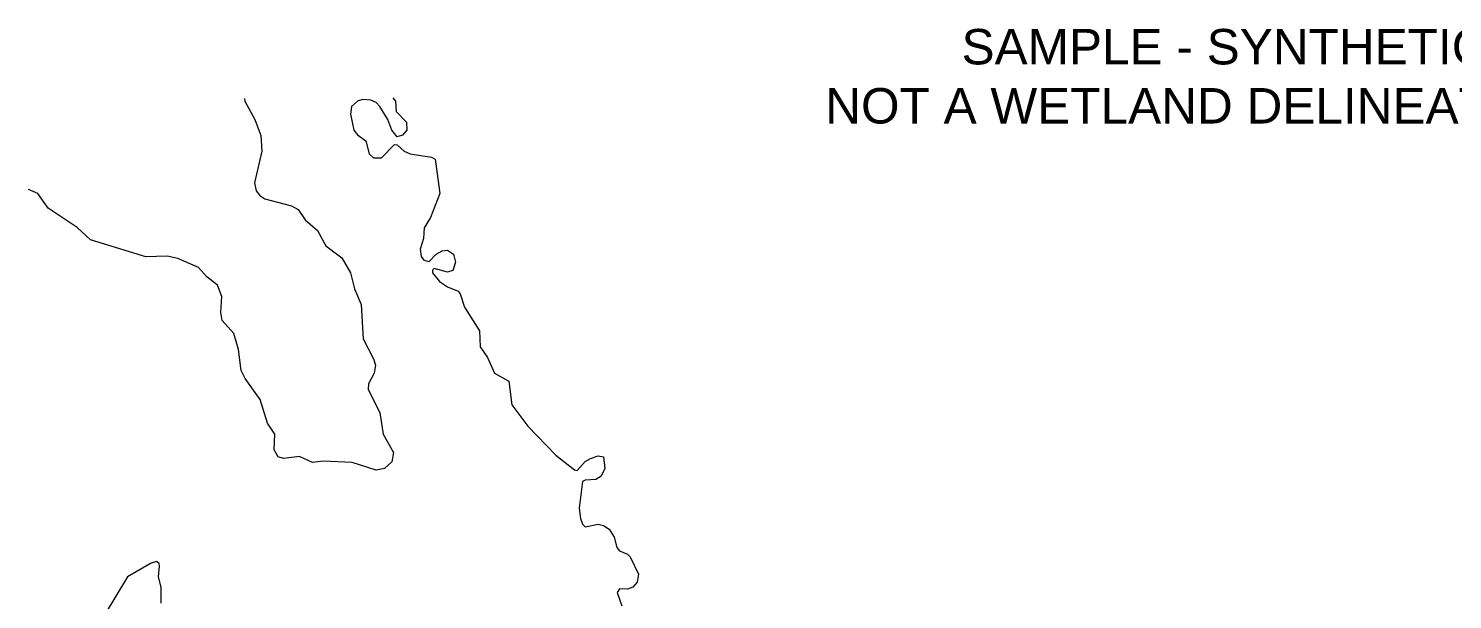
# Model space of a CAD drawing. Extents: x 2962410 to 2964430, y 489634 to 491632.
# Drawn here: x 2962410 to 2963293, y 491277 to 491632 of the extents above; entities that cross this region are included whole.
import ezdxf

# ---------------------------------------------------------------- set-up
doc = ezdxf.new("R2010")
doc.units = 21
doc.header["$LTSCALE"] = 10
doc.header["$MEASUREMENT"] = 0
doc.layers.add('ANNO-SAMPLE', color=1, linetype='CONTINUOUS', lineweight=35)
doc.layers.add('TOPO-CONTOUR-MINOR', color=36, linetype='CONTINUOUS', lineweight=13)
doc.styles.add('LABEL', font='arial.ttf')

msp = doc.modelspace()

# ---------------------------------------------------------------- linework, layer by layer
at = {"layer": 'TOPO-CONTOUR-MINOR'}
for points, elevation in [([(2962543.66, 491588.52), (2962543.99, 491586.83), (2962550.14, 491575.35), (2962553.75, 491565.51), (2962554.52, 491555.67), (2962549.95, 491535.99), (2962550.83, 491531.06), (2962553.11, 491528.21), (2962556.39, 491526.07), (2962572.79, 491521.78), (2962576.93, 491519.58), (2962581.28, 491513.02), (2962588.88, 491506.46), (2962594.11, 491496.99), (2962603.95, 491489.57), (2962609.34, 491480.22), (2962611.88, 491470.38), (2962616.1, 491460.53), (2962617.21, 491439.21), (2962623.64, 491426.86), (2962624.84, 491422.81), (2962624.06, 491417.89), (2962620.62, 491411.33), (2962620.44, 491408.05), (2962627.64, 491393.28), (2962629.73, 491380.16), (2962635.98, 491368.68), (2962635.12, 491362.91), (2962630.5, 491358.84)], 894), ([(2962635.68, 491588.74), (2962637.41, 491586.83), (2962637.74, 491580.27), (2962644.22, 491573.71), (2962644.28, 491568.79), (2962641.68, 491565.73), (2962638.4, 491564.69), (2962635.12, 491568.79), (2962632.62, 491575.35), (2962627.67, 491583.55), (2962625.28, 491585.94), (2962622, 491587.35), (2962617.08, 491587.85), (2962613.8, 491586.69), (2962610, 491583.55), (2962609.39, 491578.63), (2962611.49, 491568.79), (2962613.8, 491565.8), (2962618.83, 491562.23), (2962621.04, 491554.03), (2962623.64, 491551.51), (2962628.56, 491551.69), (2962636.76, 491559.85), (2962638.4, 491559.75), (2962642.66, 491555.67), (2962646.33, 491554.03), (2962659.72, 491551.92), (2962661.94, 491550.75), (2962664.88, 491529.42), (2962659.04, 491514.66), (2962655.01, 491508.1), (2962654.68, 491501.54), (2962652.59, 491494.98), (2962653.16, 491490.34), (2962654.8, 491488.07), (2962658.08, 491487.24), (2962662.59, 491491.7), (2962666.28, 491493.83), (2962669.56, 491494.2), (2962673.29, 491491.7), (2962674.41, 491486.78), (2962672.84, 491481.66), (2962669.56, 491480.56), (2962661.36, 491482.97), (2962660.24, 491481.86), (2962660.33, 491480.22), (2962664.64, 491474.77), (2962669.56, 491471.47), (2962676.13, 491468.84), (2962677.48, 491467.1), (2962680.1, 491458.89), (2962689.41, 491444.13), (2962689.86, 491434.29), (2962694.4, 491427.73), (2962698.74, 491417.89), (2962707.6, 491412.97), (2962709.42, 491398.21), (2962719.33, 491385.08), (2962736.78, 491367.04), (2962748.3, 491357.84), (2962749.94, 491357.62), (2962754.86, 491363.2), (2962758.14, 491365.07), (2962763.06, 491366.72), (2962766.34, 491366.07), (2962767, 491358.84), (2962764.92, 491353.92), (2962761.42, 491352.01), (2962754.86, 491351.61), (2962753.18, 491350.64), (2962751.23, 491334.24), (2962751.91, 491327.67), (2962753.22, 491324.19), (2962754.86, 491322.61), (2962763.06, 491324.24), (2962766.34, 491323.46), (2962769.69, 491321.11), (2962772.86, 491316.19), (2962774.63, 491309.63), (2962776.18, 491307.72), (2962781.1, 491305.64), (2962782.74, 491304), (2962788.04, 491293.23), (2962787.1, 491288.31), (2962784.39, 491285.03), (2962781.1, 491283.89), (2962776.18, 491284.02), (2962774.85, 491281.75), (2962777.57, 491273.55)], 892), ([(2962630.5, 491358.84), (2962625.28, 491357.82), (2962610.52, 491362.4), (2962592.47, 491363.24), (2962585.91, 491362.45), (2962577.71, 491366.17), (2962567.87, 491365.04), (2962564.59, 491366.08), (2962562.04, 491370.32), (2962562.41, 491380.16), (2962558.03, 491386.94), (2962553.31, 491401.49), (2962544.01, 491414.61), (2962541.63, 491419.53), (2962540.04, 491432.65), (2962537.1, 491442.49), (2962529.92, 491450.69), (2962528.92, 491455.61), (2962529.57, 491465.46), (2962526.86, 491472.46), (2962520.3, 491477.8), (2962515.17, 491483.5), (2962502.26, 491489.01), (2962495.7, 491490.46), (2962482.58, 491490.22), (2962448.13, 491500.79), (2962439.93, 491508.35), (2962421.89, 491520.27), (2962415.52, 491529.42), (2962409.75, 491531.93)], 894), ([(2962492.11, 491275.19), (2962492.01, 491285.03), (2962490.32, 491291.59), (2962491.01, 491298.15), (2962490.68, 491299.79), (2962489.14, 491300.95), (2962485.86, 491300.07), (2962471.18, 491291.59), (2962457.25, 491268.63)], 892)]:
    msp.add_lwpolyline(points, dxfattribs=dict(at, elevation=elevation))

# ---------------------------------------------------------------- texts
at = {"layer": 'ANNO-SAMPLE', "insert": (2963420.23, 491602.08), "char_height": 22, "width": 1500, "attachment_point": 5, "style": 'LABEL'}
msp.add_mtext('SAMPLE - SYNTHETIC FIELD DATA FOR DEMONSTRATION\\PNOT A WETLAND DELINEATION - NOT FOR REGULATORY SUBMITTAL', dxfattribs=at)

doc.saveas('drawing.dxf')
